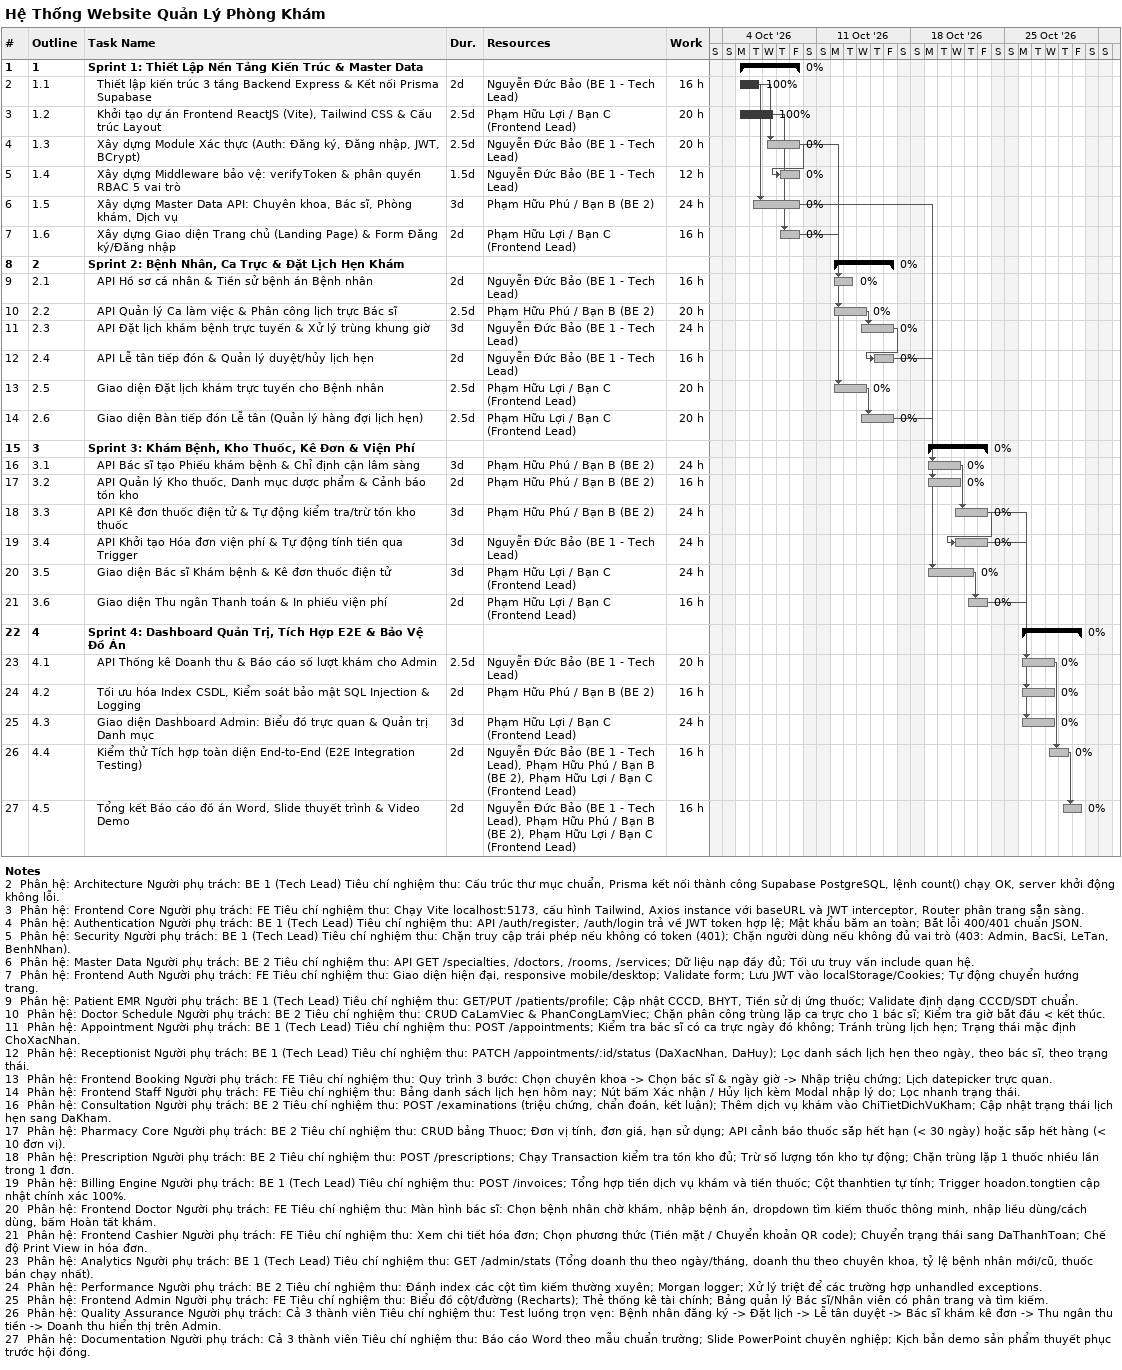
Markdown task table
Hệ Thống Website Quản Lý Phòng Khám

| ID | WBS | Task | Duration | Start | Finish | Predecessors | Resources | % complete | Work (h) |
|---|---|---|---|---|---|---|---|---|---|
| 1 | 1 | **Sprint 1: Thiết Lập Nền Tảng Kiến Trúc & Master Data** |  | 2026-10-05 | 2026-10-09 |  |  | 0 |  |
| 2 | 1.1 | Thiết lập kiến trúc 3 tầng Backend Express & Kết nối Prisma Supabase | 2d | 2026-10-05 | 2026-10-06 |  | Nguyễn Đức Bảo (BE 1 - Tech Lead) | 100 | 16 |
| 3 | 1.2 | Khởi tạo dự án Frontend ReactJS (Vite), Tailwind CSS & Cấu trúc Layout | 2.5d | 2026-10-05 | 2026-10-07 |  | Phạm Hữu Lợi / Bạn C (Frontend Lead) | 100 | 20 |
| 4 | 1.3 | Xây dựng Module Xác thực (Auth: Đăng ký, Đăng nhập, JWT, BCrypt) | 2.5d | 2026-10-07 | 2026-10-09 | 2 | Nguyễn Đức Bảo (BE 1 - Tech Lead) | 0 | 20 |
| 5 | 1.4 | Xây dựng Middleware bảo vệ: verifyToken & phân quyền RBAC 5 vai trò | 1.5d | 2026-10-08 | 2026-10-09 | 4 | Nguyễn Đức Bảo (BE 1 - Tech Lead) | 0 | 12 |
| 6 | 1.5 | Xây dựng Master Data API: Chuyên khoa, Bác sĩ, Phòng khám, Dịch vụ | 3d | 2026-10-06 | 2026-10-09 | 2 | Phạm Hữu Phú / Bạn B (BE 2) | 0 | 24 |
| 7 | 1.6 | Xây dựng Giao diện Trang chủ (Landing Page) & Form Đăng ký/Đăng nhập | 2d | 2026-10-08 | 2026-10-09 | 3 | Phạm Hữu Lợi / Bạn C (Frontend Lead) | 0 | 16 |
| 8 | 2 | **Sprint 2: Bệnh Nhân, Ca Trực & Đặt Lịch Hẹn Khám** |  | 2026-10-12 | 2026-10-16 |  |  | 0 |  |
| 9 | 2.1 | API Hồ sơ cá nhân & Tiền sử bệnh án Bệnh nhân | 2d | 2026-10-12 | 2026-10-13 | 4 | Nguyễn Đức Bảo (BE 1 - Tech Lead) | 0 | 16 |
| 10 | 2.2 | API Quản lý Ca làm việc & Phân công lịch trực Bác sĩ | 2.5d | 2026-10-12 | 2026-10-14 | 6 | Phạm Hữu Phú / Bạn B (BE 2) | 0 | 20 |
| 11 | 2.3 | API Đặt lịch khám bệnh trực tuyến & Xử lý trùng khung giờ | 3d | 2026-10-14 | 2026-10-16 | 10 | Nguyễn Đức Bảo (BE 1 - Tech Lead) | 0 | 24 |
| 12 | 2.4 | API Lễ tân tiếp đón & Quản lý duyệt/hủy lịch hẹn | 2d | 2026-10-15 | 2026-10-16 | 11 | Nguyễn Đức Bảo (BE 1 - Tech Lead) | 0 | 16 |
| 13 | 2.5 | Giao diện Đặt lịch khám trực tuyến cho Bệnh nhân | 2.5d | 2026-10-12 | 2026-10-14 | 7 | Phạm Hữu Lợi / Bạn C (Frontend Lead) | 0 | 20 |
| 14 | 2.6 | Giao diện Bàn tiếp đón Lễ tân (Quản lý hàng đợi lịch hẹn) | 2.5d | 2026-10-14 | 2026-10-16 | 13 | Phạm Hữu Lợi / Bạn C (Frontend Lead) | 0 | 20 |
| 15 | 3 | **Sprint 3: Khám Bệnh, Kho Thuốc, Kê Đơn & Viện Phí** |  | 2026-10-19 | 2026-10-23 |  |  | 0 |  |
| 16 | 3.1 | API Bác sĩ tạo Phiếu khám bệnh & Chỉ định cận lâm sàng | 3d | 2026-10-19 | 2026-10-21 | 12 | Phạm Hữu Phú / Bạn B (BE 2) | 0 | 24 |
| 17 | 3.2 | API Quản lý Kho thuốc, Danh mục dược phẩm & Cảnh báo tồn kho | 2d | 2026-10-19 | 2026-10-21 | 6 | Phạm Hữu Phú / Bạn B (BE 2) | 0 | 16 |
| 18 | 3.3 | API Kê đơn thuốc điện tử & Tự động kiểm tra/trừ tồn kho thuốc | 3d | 2026-10-21 | 2026-10-23 | 16 | Phạm Hữu Phú / Bạn B (BE 2) | 0 | 24 |
| 19 | 3.4 | API Khởi tạo Hóa đơn viện phí & Tự động tính tiền qua Trigger | 3d | 2026-10-21 | 2026-10-23 | 18 | Nguyễn Đức Bảo (BE 1 - Tech Lead) | 0 | 24 |
| 20 | 3.5 | Giao diện Bác sĩ Khám bệnh & Kê đơn thuốc điện tử | 3d | 2026-10-19 | 2026-10-22 | 14 | Phạm Hữu Lợi / Bạn C (Frontend Lead) | 0 | 24 |
| 21 | 3.6 | Giao diện Thu ngân Thanh toán & In phiếu viện phí | 2d | 2026-10-22 | 2026-10-23 | 20 | Phạm Hữu Lợi / Bạn C (Frontend Lead) | 0 | 16 |
| 22 | 4 | **Sprint 4: Dashboard Quản Trị, Tích Hợp E2E & Bảo Vệ Đồ Án** |  | 2026-10-26 | 2026-10-30 |  |  | 0 |  |
| 23 | 4.1 | API Thống kê Doanh thu & Báo cáo số lượt khám cho Admin | 2.5d | 2026-10-26 | 2026-10-28 | 19 | Nguyễn Đức Bảo (BE 1 - Tech Lead) | 0 | 20 |
| 24 | 4.2 | Tối ưu hóa Index CSDL, Kiểm soát bảo mật SQL Injection & Logging | 2d | 2026-10-26 | 2026-10-28 | 18 | Phạm Hữu Phú / Bạn B (BE 2) | 0 | 16 |
| 25 | 4.3 | Giao diện Dashboard Admin: Biểu đồ trực quan & Quản trị Danh mục | 3d | 2026-10-26 | 2026-10-28 | 21 | Phạm Hữu Lợi / Bạn C (Frontend Lead) | 0 | 24 |
| 26 | 4.4 | Kiểm thử Tích hợp toàn diện End-to-End (E2E Integration Testing) | 2d | 2026-10-28 | 2026-10-29 | 23 | Nguyễn Đức Bảo (BE 1 - Tech Lead), Phạm Hữu Phú / Bạn B (BE 2), Phạm Hữu Lợi / Bạn C (Frontend Lead) | 0 | 16 |
| 27 | 4.5 | Tổng kết Báo cáo đồ án Word, Slide thuyết trình & Video Demo | 2d | 2026-10-29 | 2026-10-30 | 26 | Nguyễn Đức Bảo (BE 1 - Tech Lead), Phạm Hữu Phú / Bạn B (BE 2), Phạm Hữu Lợi / Bạn C (Frontend Lead) | 0 | 16 |

Notes
- 2: Phân hệ: Architecture Người phụ trách: BE 1 (Tech Lead) Tiêu chí nghiệm thu: Cấu trúc thư mục chuẩn, Prisma kết nối thành công Supabase PostgreSQL, lệnh count() chạy OK, server khởi động không lỗi.
- 3: Phân hệ: Frontend Core Người phụ trách: FE Tiêu chí nghiệm thu: Chạy Vite localhost:5173, cấu hình Tailwind, Axios instance với baseURL và JWT interceptor, Router phân trang sẵn sàng.
- 4: Phân hệ: Authentication Người phụ trách: BE 1 (Tech Lead) Tiêu chí nghiệm thu: API /auth/register, /auth/login trả về JWT token hợp lệ; Mật khẩu băm an toàn; Bắt lỗi 400/401 chuẩn JSON.
- 5: Phân hệ: Security Người phụ trách: BE 1 (Tech Lead) Tiêu chí nghiệm thu: Chặn truy cập trái phép nếu không có token (401); Chặn người dùng nếu không đủ vai trò (403: Admin, BacSi, LeTan, BenhNhan).
- 6: Phân hệ: Master Data Người phụ trách: BE 2 Tiêu chí nghiệm thu: API GET /specialties, /doctors, /rooms, /services; Dữ liệu nạp đầy đủ; Tối ưu truy vấn include quan hệ.
- 7: Phân hệ: Frontend Auth Người phụ trách: FE Tiêu chí nghiệm thu: Giao diện hiện đại, responsive mobile/desktop; Validate form; Lưu JWT vào localStorage/Cookies; Tự động chuyển hướng trang.
- 9: Phân hệ: Patient EMR Người phụ trách: BE 1 (Tech Lead) Tiêu chí nghiệm thu: GET/PUT /patients/profile; Cập nhật CCCD, BHYT, Tiền sử dị ứng thuốc; Validate định dạng CCCD/SDT chuẩn.
- 10: Phân hệ: Doctor Schedule Người phụ trách: BE 2 Tiêu chí nghiệm thu: CRUD CaLamViec & PhanCongLamViec; Chặn phân công trùng lặp ca trực cho 1 bác sĩ; Kiểm tra giờ bắt đầu < kết thúc.
- 11: Phân hệ: Appointment Người phụ trách: BE 1 (Tech Lead) Tiêu chí nghiệm thu: POST /appointments; Kiểm tra bác sĩ có ca trực ngày đó không; Tránh trùng lịch hẹn; Trạng thái mặc định ChoXacNhan.
- 12: Phân hệ: Receptionist Người phụ trách: BE 1 (Tech Lead) Tiêu chí nghiệm thu: PATCH /appointments/:id/status (DaXacNhan, DaHuy); Lọc danh sách lịch hẹn theo ngày, theo bác sĩ, theo trạng thái.
- 13: Phân hệ: Frontend Booking Người phụ trách: FE Tiêu chí nghiệm thu: Quy trình 3 bước: Chọn chuyên khoa -> Chọn bác sĩ & ngày giờ -> Nhập triệu chứng; Lịch datepicker trực quan.
- 14: Phân hệ: Frontend Staff Người phụ trách: FE Tiêu chí nghiệm thu: Bảng danh sách lịch hẹn hôm nay; Nút bấm Xác nhận / Hủy lịch kèm Modal nhập lý do; Lọc nhanh trạng thái.
- 16: Phân hệ: Consultation Người phụ trách: BE 2 Tiêu chí nghiệm thu: POST /examinations (triệu chứng, chẩn đoán, kết luận); Thêm dịch vụ khám vào ChiTietDichVuKham; Cập nhật trạng thái lịch hẹn sang DaKham.
- 17: Phân hệ: Pharmacy Core Người phụ trách: BE 2 Tiêu chí nghiệm thu: CRUD bảng Thuoc; Đơn vị tính, đơn giá, hạn sử dụng; API cảnh báo thuốc sắp hết hạn (< 30 ngày) hoặc sắp hết hàng (< 10 đơn vị).
- 18: Phân hệ: Prescription Người phụ trách: BE 2 Tiêu chí nghiệm thu: POST /prescriptions; Chạy Transaction kiểm tra tồn kho đủ; Trừ số lượng tồn kho tự động; Chặn trùng lặp 1 thuốc nhiều lần trong 1 đơn.
- 19: Phân hệ: Billing Engine Người phụ trách: BE 1 (Tech Lead) Tiêu chí nghiệm thu: POST /invoices; Tổng hợp tiền dịch vụ khám và tiền thuốc; Cột thanhtien tự tính; Trigger hoadon.tongtien cập nhật chính xác 100%.
- 20: Phân hệ: Frontend Doctor Người phụ trách: FE Tiêu chí nghiệm thu: Màn hình bác sĩ: Chọn bệnh nhân chờ khám, nhập bệnh án, dropdown tìm kiếm thuốc thông minh, nhập liều dùng/cách dùng, bấm Hoàn tất khám.
- 21: Phân hệ: Frontend Cashier Người phụ trách: FE Tiêu chí nghiệm thu: Xem chi tiết hóa đơn; Chọn phương thức (Tiền mặt / Chuyển khoản QR code); Chuyển trạng thái sang DaThanhToan; Chế độ Print View in hóa đơn.
- 23: Phân hệ: Analytics Người phụ trách: BE 1 (Tech Lead) Tiêu chí nghiệm thu: GET /admin/stats (Tổng doanh thu theo ngày/tháng, doanh thu theo chuyên khoa, tỷ lệ bệnh nhân mới/cũ, thuốc bán chạy nhất).
- 24: Phân hệ: Performance Người phụ trách: BE 2 Tiêu chí nghiệm thu: Đánh index các cột tìm kiếm thường xuyên; Morgan logger; Xử lý triệt để các trường hợp unhandled exceptions.
- 25: Phân hệ: Frontend Admin Người phụ trách: FE Tiêu chí nghiệm thu: Biểu đồ cột/đường (Recharts); Thẻ thống kê tài chính; Bảng quản lý Bác sĩ/Nhân viên có phân trang và tìm kiếm.
- 26: Phân hệ: Quality Assurance Người phụ trách: Cả 3 thành viên Tiêu chí nghiệm thu: Test luồng trọn vẹn: Bệnh nhân đăng ký -> Đặt lịch -> Lễ tân duyệt -> Bác sĩ khám kê đơn -> Thu ngân thu tiền -> Doanh thu hiển thị trên Admin.
- 27: Phân hệ: Documentation Người phụ trách: Cả 3 thành viên Tiêu chí nghiệm thu: Báo cáo Word theo mẫu chuẩn trường; Slide PowerPoint chuyên nghiệp; Kịch bản demo sản phẩm thuyết phục trước hội đồng.
